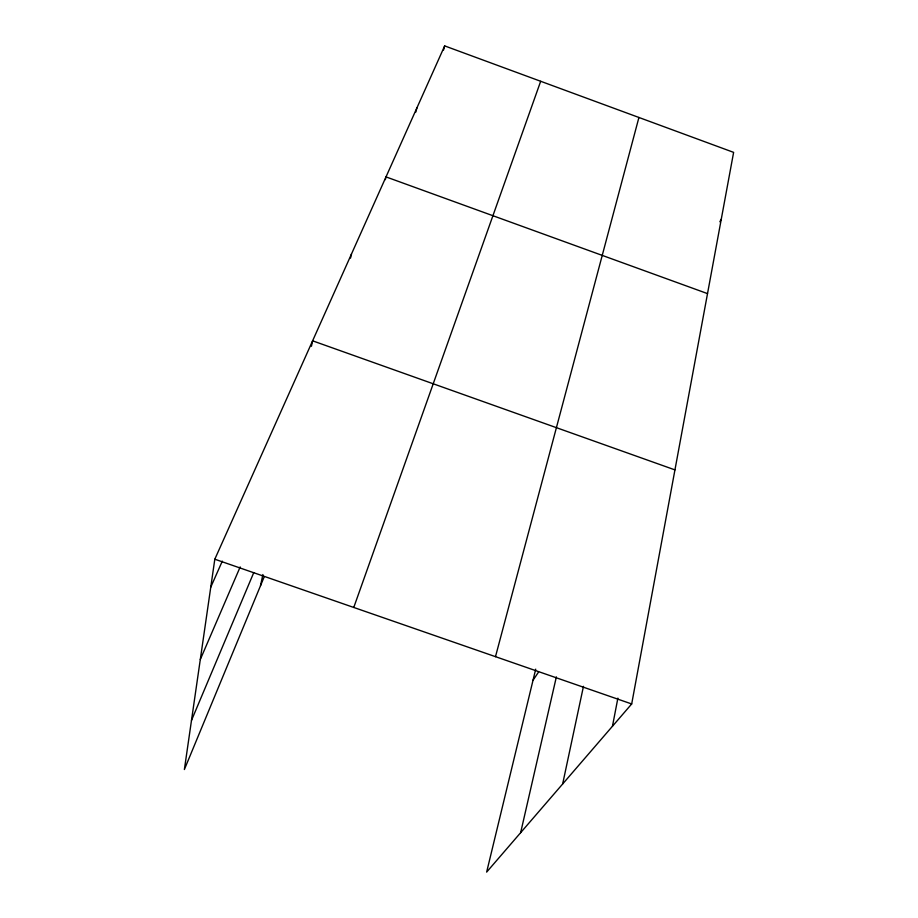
<?xml version="1.0" encoding="UTF-8"?>
<svg xmlns="http://www.w3.org/2000/svg" width="918" height="918" viewBox="0 0 918 918"><rect width="100%" height="100%" fill="white"/><g stroke="black" fill="none" stroke-linecap="round" stroke-linejoin="round"><path stroke-width="1.38" d="M535.71 669.153L486.643 872.1L631.687 703.957L733.62 152.365L444.668 45.9L214.812 559.211L184.38 769.525L264.281 576.607M612.467 726.241L617.883 698.139M260.505 585.73L262.892 574.519M311.431 346.304L312.602 340.819L674.937 469.89M562.654 783.972L583.469 686.331M520.644 832.683L556.365 676.887M350.538 258.061L351.468 254.011M385.331 179.641L386.008 176.899L707.514 293.611M415.82 112.076L416.887 107.934M443.555 50.031L444.668 45.9M495.49 656.668L638.928 117.47M353.763 607.452L540.679 81.277M191.495 720.378L253.77 572.58M200.296 659.514L240.183 566.922M210.761 587.176L222.294 561.139M719.861 221.766L721.25 219.287M533.025 680.249L538.591 671.999M214.812 559.211L631.687 703.957"/></g></svg>
